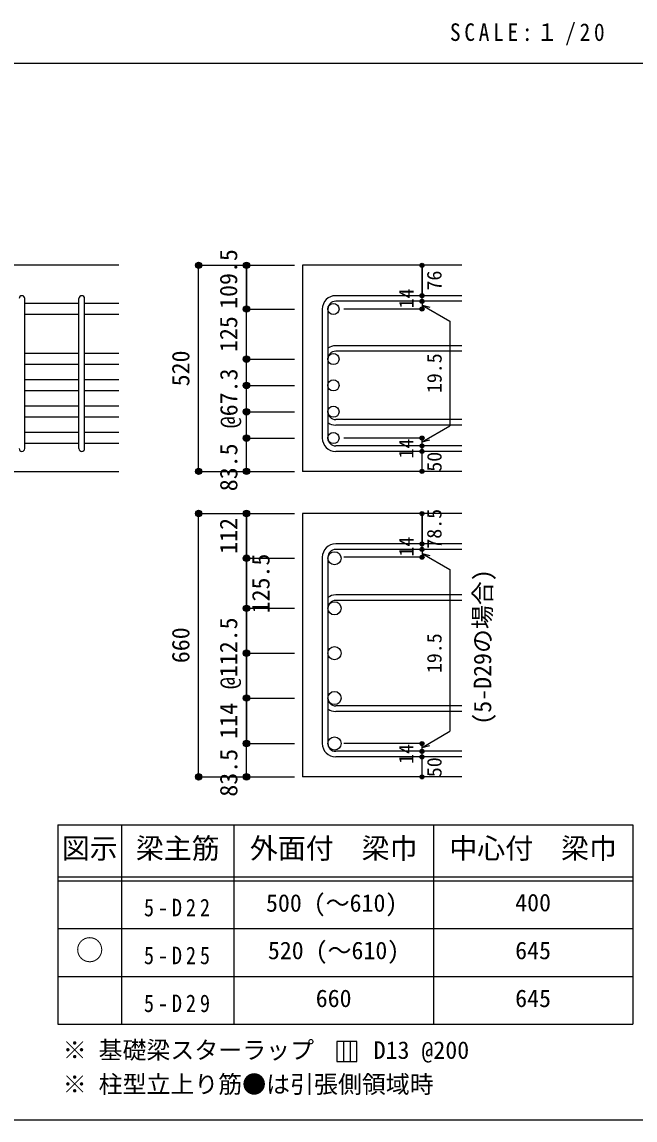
# Model space of a CAD drawing. Units: millimetres at full size, sheet at 1:20. Extents: x -3982 to 3969, y -2797 to 2801.
# Drawn here: x 875 to 2412, y -2797 to -45 of the extents above; entities that cross this region are included whole.
import ezdxf
from ezdxf.enums import TextEntityAlignment as Align

# ---------------------------------------------------------------- set-up
doc = ezdxf.new("R2010")
doc.units = ezdxf.units.MM
doc.header["$LTSCALE"] = 20
doc.header["$PDMODE"] = 32
doc.header["$PDSIZE"] = 10
for name, color, linetype in [('6-1_躯体線', 2, 'Continuous'), ('6-5_梁主筋', 7, 'Continuous'), ('6-6_S.T.P.', 7, 'Continuous'), ('6-7_文字', 7, 'Continuous'), ('6-D_寸法', 4, 'Continuous'), ('6-E_枠', 7, 'Continuous'), ('F-0_枠', 6, 'Continuous')]:
    doc.layers.add(name, color=color, linetype=linetype)
doc.styles.add('ＭＳ ゴシック', font='')
doc.styles.get('ＭＳ ゴシック').set_extended_font_data('MS Gothic')

msp = doc.modelspace()

# ---------------------------------------------------------------- linework, layer by layer
at = {"layer": '6-1_躯体線'}
for p, q in [((1118.29, -654.67), (18.29, -654.67)), ((1978.29, -654.67), (1578.29, -654.67)), ((1578.29, -654.67), (1578.29, -1171.17)), ((1978.29, -1171.17), (1578.29, -1171.17)), ((1978.29, -1276.75), (1578.29, -1276.75)), ((1578.29, -1276.75), (1578.29, -1936.75)), ((1978.29, -1936.75), (1578.29, -1936.75))]:
    msp.add_line(p, q, dxfattribs=at)
msp.add_lwpolyline([(718.29, -1354.67), (718.29, -1171.17), (1118.29, -1171.17)], dxfattribs=at)
at = {"layer": '6-5_梁主筋'}
for p, q in [((1018.29, -750.28), (882.29, -750.28)), ((1118.29, -750.28), (1032.29, -750.28)), ((1018.29, -778.28), (882.29, -778.28)), ((1118.29, -778.28), (1032.29, -778.28)), ((1018.29, -875.67), (882.29, -875.67)), ((1118.29, -875.67), (1032.29, -875.67)), ((1018.29, -903.67), (882.29, -903.67)), ((1118.29, -903.67), (1032.29, -903.67)), ((1018.29, -941.67), (882.29, -941.67)), ((1118.29, -941.67), (1032.29, -941.67)), ((1018.29, -969.67), (882.29, -969.67)), ((1118.29, -969.67), (1032.29, -969.67)), ((1018.29, -1007.67), (882.29, -1007.67)), ((1118.29, -1007.67), (1032.29, -1007.67)), ((1018.29, -1035.67), (882.29, -1035.67)), ((1118.29, -1035.67), (1032.29, -1035.67)), ((1018.29, -1073.67), (882.29, -1073.67)), ((1118.29, -1073.67), (1032.29, -1073.67)), ((1018.29, -1101.67), (882.29, -1101.67)), ((1118.29, -1101.67), (1032.29, -1101.67))]:
    msp.add_line(p, q, dxfattribs=at)
at = {"layer": '6-5_梁主筋', "color": 3}
for centre, radius in [((1656.29, -764.28), 14), ((1656.29, -889.67), 14), ((1656.29, -955.67), 14), ((1656.29, -1021.67), 14), ((1656.29, -1087.67), 14), ((1658.79, -1388.86), 16.5), ((1658.79, -1514.25), 16.5), ((1658.79, -1626.75), 16.5), ((1658.79, -1739.25), 16.5), ((1658.79, -1853.25), 16.5)]:
    msp.add_circle(centre, radius, dxfattribs=at)
at = {"layer": '6-6_S.T.P.'}
for p, q in [((882.29, -1114.17), (882.29, -738.17)), ((1018.29, -1114.17), (1018.29, -738.17)), ((1032.29, -1114.17), (1032.29, -738.17)), ((1978.29, -730.78), (1661.79, -730.78)), ((1628.29, -764.28), (1628.29, -1087.67)), ((1642.29, -764.28), (1642.29, -1087.67)), ((1978.29, -744.78), (1661.79, -744.78)), ((1978.29, -856.17), (1661.79, -856.17)), ((1978.29, -870.17), (1661.79, -870.17)), ((1978.29, -1041.17), (1661.79, -1041.17)), ((1978.29, -1055.17), (1661.79, -1055.17)), ((1978.29, -1107.17), (1661.79, -1107.17)), ((1978.29, -1121.17), (1661.79, -1121.17)), ((1978.29, -1352.86), (1661.79, -1352.86)), ((1978.29, -1366.86), (1661.79, -1366.86)), ((1628.29, -1386.36), (1628.29, -1853.25)), ((1642.29, -1386.36), (1642.29, -1853.25)), ((1978.29, -1480.75), (1661.79, -1480.75)), ((1978.29, -1494.75), (1661.79, -1494.75)), ((1978.29, -1758.75), (1661.79, -1758.75)), ((1978.29, -1772.75), (1661.79, -1772.75)), ((1978.29, -1872.75), (1661.79, -1872.75)), ((1978.29, -1886.75), (1661.79, -1886.75))]:
    msp.add_line(p, q, dxfattribs=at)
for centre, radius, start, end in [((875.29, -737.78), 7, 0, 180), ((1025.29, -737.78), 7, 0, 180), ((1661.79, -764.28), 33.5, 90, 180), ((1661.79, -764.28), 19.5, 90, 180), ((1661.79, -889.67), 33.5, 90, 125.59765), ((1661.79, -889.67), 19.5, 90, 180), ((1661.79, -1021.67), 19.5, 180, 270), ((1661.79, -1021.67), 33.5, 234.40235, 270), ((1661.79, -1087.67), 33.5, 180, 270), ((1661.79, -1087.67), 19.5, 180, 270), ((875.29, -1114.17), 7, 180, 0), ((1025.29, -1114.17), 7, 180, 0), ((1661.79, -1386.36), 33.5, 90, 180), ((1661.79, -1386.36), 19.5, 90, 180), ((1661.79, -1514.25), 33.5, 90, 125.59765), ((1661.79, -1514.25), 19.5, 90, 180), ((1661.79, -1739.25), 19.5, 180, 270), ((1661.79, -1739.25), 33.5, 234.40235, 270), ((1661.79, -1853.25), 33.5, 180, 270), ((1661.79, -1853.25), 19.5, 180, 270)]:
    msp.add_arc(centre, radius, start, end, dxfattribs=at)
at = {"layer": '6-7_文字'}
for p, q in [((1681.79, -2600.35), (1681.79, -2650.35)), ((1698.45, -2600.35), (1698.45, -2650.35))]:
    msp.add_line(p, q, dxfattribs=at)
msp.add_lwpolyline([(1665.12, -2650.35), (1715.12, -2650.35), (1715.12, -2600.35), (1665.12, -2600.35)], close=True, dxfattribs=at)
at = {"layer": '6-D_寸法'}
for p, q in [((1318.29, -654.67), (1438.29, -654.67)), ((1318.29, -654.67), (1438.29, -654.67)), ((1318.29, -654.67), (1438.29, -654.67)), ((1318.29, -1171.17), (1318.29, -654.67)), ((1438.29, -654.67), (1558.29, -654.67)), ((1878.29, -730.78), (1878.29, -654.67)), ((1878.29, -654.67), (1878.29, -730.78)), ((1878.29, -744.78), (1878.29, -730.78)), ((1438.29, -764.28), (1558.29, -764.28)), ((1878.29, -764.28), (1682.2, -764.28)), ((1878.29, -744.78), (1878.29, -764.28)), ((1878.29, -754.53), (1948.35, -794.98)), ((1878.29, -754.53), (1897.61, -759.71)), ((1948.35, -794.98), (1948.35, -1056.97)), ((1438.29, -889.67), (1558.29, -889.67)), ((1438.29, -1171.17), (1438.29, -889.67)), ((1438.29, -955.67), (1558.29, -955.67)), ((1438.29, -1021.67), (1558.29, -1021.67)), ((1878.29, -1097.42), (1948.35, -1056.97)), ((1438.29, -1087.67), (1558.29, -1087.67)), ((1438.29, -1087.67), (1558.29, -1087.67)), ((1878.29, -1087.67), (1682.2, -1087.67)), ((1878.29, -1107.17), (1878.29, -1087.67)), ((1878.29, -1097.42), (1897.61, -1092.25)), ((1878.29, -1121.17), (1878.29, -1107.17)), ((1878.29, -1171.17), (1878.29, -1121.17)), ((1318.29, -1171.17), (1438.29, -1171.17)), ((1438.29, -1171.17), (1558.29, -1171.17)), ((1318.29, -1276.75), (1438.29, -1276.75)), ((1318.29, -1276.75), (1438.29, -1276.75)), ((1318.29, -1276.75), (1438.29, -1276.75)), ((1318.29, -1936.75), (1318.29, -1276.75)), ((1438.29, -1276.75), (1558.29, -1276.75)), ((1878.29, -1352.86), (1878.29, -1276.75)), ((1878.29, -1276.75), (1878.29, -1352.86)), ((1878.29, -1366.86), (1878.29, -1352.86)), ((1878.29, -1366.86), (1878.29, -1386.36)), ((1438.29, -1511.75), (1438.29, -1386.36)), ((1438.29, -1388.86), (1558.29, -1388.86)), ((1438.29, -1388.86), (1558.29, -1388.86)), ((1878.29, -1386.36), (1682.2, -1386.36)), ((1878.29, -1376.61), (1948.35, -1417.06)), ((1878.29, -1376.61), (1897.61, -1381.78)), ((1948.35, -1417.06), (1948.35, -1822.55)), ((1438.29, -1936.75), (1438.29, -1511.75)), ((1438.29, -1514.25), (1558.29, -1514.25)), ((1438.29, -1626.75), (1558.29, -1626.75)), ((1438.29, -1739.25), (1558.29, -1739.25)), ((1878.29, -1863), (1948.35, -1822.55)), ((1438.29, -1853.25), (1558.29, -1853.25)), ((1438.29, -1853.25), (1558.29, -1853.25)), ((1878.29, -1853.25), (1682.2, -1853.25)), ((1878.29, -1872.75), (1878.29, -1853.25)), ((1878.29, -1863), (1897.61, -1857.82)), ((1878.29, -1886.75), (1878.29, -1872.75)), ((1878.29, -1936.75), (1878.29, -1886.75)), ((1318.29, -1936.75), (1438.29, -1936.75)), ((1438.29, -1936.75), (1558.29, -1936.75))]:
    msp.add_line(p, q, dxfattribs=at)
for points in [[(1438.29, -764.28), (1438.29, -654.67), (1438.29, -764.28)], [(1438.29, -889.67), (1438.29, -764.28), (1558.29, -764.28)], [(1438.29, -1386.36), (1438.29, -1276.75), (1438.29, -1386.36)], [(1438.29, -1276.75), (1438.29, -1388.86), (1438.29, -1514.25), (1438.29, -1626.75), (1438.29, -1739.25), (1438.29, -1853.25)]]:
    msp.add_lwpolyline(points, dxfattribs=at)
for centre, radius in [((1318.29, -654.67), 8), ((1318.29, -654.67), 7.2), ((1318.29, -654.67), 6.4), ((1318.29, -654.67), 5.6), ((1318.29, -654.67), 4.8), ((1318.29, -654.67), 4), ((1318.29, -654.67), 3.2), ((1318.29, -654.67), 2.4), ((1318.29, -654.67), 1.6), ((1318.29, -654.67), 0.8), ((1438.29, -654.67), 8), ((1438.29, -654.67), 7.2), ((1438.29, -654.67), 6.4), ((1438.29, -654.67), 5.6), ((1438.29, -654.67), 4.8), ((1438.29, -654.67), 4), ((1438.29, -654.67), 3.2), ((1438.29, -654.67), 2.4), ((1438.29, -654.67), 1.6), ((1438.29, -654.67), 0.8), ((1878.29, -654.67), 4), ((1878.29, -654.67), 3.6), ((1878.29, -654.67), 3.2), ((1878.29, -654.67), 2.8), ((1878.29, -654.67), 2.4), ((1878.29, -654.67), 2), ((1878.29, -654.67), 1.6), ((1878.29, -654.67), 1.2), ((1878.29, -654.67), 0.8), ((1878.29, -654.67), 0.4), ((1878.29, -730.78), 4), ((1878.29, -744.78), 4), ((1878.29, -730.78), 3.6), ((1878.29, -744.78), 3.6), ((1878.29, -730.78), 3.2), ((1878.29, -744.78), 3.2), ((1878.29, -730.78), 2.8), ((1878.29, -744.78), 2.8), ((1878.29, -730.78), 2.4), ((1878.29, -744.78), 2.4), ((1878.29, -730.78), 2), ((1878.29, -744.78), 2), ((1878.29, -730.78), 1.6), ((1878.29, -730.78), 1.2), ((1878.29, -730.78), 0.8), ((1878.29, -730.78), 0.4), ((1438.29, -764.28), 8), ((1438.29, -764.28), 7.2), ((1438.29, -764.28), 6.4), ((1438.29, -764.28), 5.6), ((1438.29, -764.28), 4.8), ((1438.29, -764.28), 4), ((1438.29, -764.28), 3.2), ((1438.29, -764.28), 2.4), ((1438.29, -764.28), 1.6), ((1438.29, -764.28), 0.8), ((1878.29, -764.28), 4), ((1878.29, -764.28), 3.6), ((1878.29, -764.28), 3.2), ((1878.29, -764.28), 2.8), ((1878.29, -764.28), 2.4), ((1878.29, -764.28), 2), ((1878.29, -744.78), 1.6), ((1878.29, -764.28), 1.6), ((1878.29, -744.78), 1.2), ((1878.29, -764.28), 1.2), ((1878.29, -744.78), 0.8), ((1878.29, -764.28), 0.8), ((1878.29, -744.78), 0.4), ((1878.29, -764.28), 0.4), ((1438.29, -889.67), 8), ((1438.29, -889.67), 7.2), ((1438.29, -889.67), 6.4), ((1438.29, -889.67), 5.6), ((1438.29, -889.67), 4.8), ((1438.29, -889.67), 4), ((1438.29, -889.67), 3.2), ((1438.29, -889.67), 2.4), ((1438.29, -889.67), 1.6), ((1438.29, -889.67), 0.8), ((1438.29, -955.67), 8), ((1438.29, -955.67), 7.2), ((1438.29, -955.67), 6.4), ((1438.29, -955.67), 5.6), ((1438.29, -955.67), 4.8), ((1438.29, -955.67), 4), ((1438.29, -955.67), 3.2), ((1438.29, -955.67), 2.4), ((1438.29, -955.67), 1.6), ((1438.29, -955.67), 0.8), ((1438.29, -1021.67), 8), ((1438.29, -1021.67), 7.2), ((1438.29, -1021.67), 6.4), ((1438.29, -1021.67), 5.6), ((1438.29, -1021.67), 4.8), ((1438.29, -1021.67), 4), ((1438.29, -1021.67), 3.2), ((1438.29, -1021.67), 2.4), ((1438.29, -1021.67), 1.6), ((1438.29, -1021.67), 0.8), ((1438.29, -1087.67), 8), ((1438.29, -1087.67), 7.2), ((1438.29, -1087.67), 6.4), ((1438.29, -1087.67), 5.6), ((1438.29, -1087.67), 4.8), ((1438.29, -1087.67), 4), ((1438.29, -1087.67), 3.2), ((1438.29, -1087.67), 2.4), ((1438.29, -1087.67), 1.6), ((1438.29, -1087.67), 0.8), ((1878.29, -1087.67), 4), ((1878.29, -1087.67), 3.6), ((1878.29, -1087.67), 3.2), ((1878.29, -1087.67), 2.8), ((1878.29, -1087.67), 2.4), ((1878.29, -1087.67), 2), ((1878.29, -1087.67), 1.6), ((1878.29, -1087.67), 1.2), ((1878.29, -1087.67), 0.8), ((1878.29, -1087.67), 0.4), ((1878.29, -1107.17), 4), ((1878.29, -1121.17), 4), ((1878.29, -1107.17), 3.6), ((1878.29, -1121.17), 3.6), ((1878.29, -1107.17), 3.2), ((1878.29, -1121.17), 3.2), ((1878.29, -1107.17), 2.8), ((1878.29, -1121.17), 2.8), ((1878.29, -1107.17), 2.4), ((1878.29, -1121.17), 2.4), ((1878.29, -1107.17), 2), ((1878.29, -1121.17), 2), ((1878.29, -1107.17), 1.6), ((1878.29, -1121.17), 1.6), ((1878.29, -1107.17), 1.2), ((1878.29, -1121.17), 1.2), ((1878.29, -1107.17), 0.8), ((1878.29, -1121.17), 0.8), ((1878.29, -1107.17), 0.4), ((1878.29, -1121.17), 0.4), ((1318.29, -1171.17), 8), ((1318.29, -1171.17), 7.2), ((1318.29, -1171.17), 6.4), ((1318.29, -1171.17), 5.6), ((1318.29, -1171.17), 4.8), ((1318.29, -1171.17), 4), ((1318.29, -1171.17), 3.2), ((1318.29, -1171.17), 2.4), ((1318.29, -1171.17), 1.6), ((1318.29, -1171.17), 0.8), ((1438.29, -1171.17), 8), ((1438.29, -1171.17), 7.2), ((1438.29, -1171.17), 6.4), ((1438.29, -1171.17), 5.6), ((1438.29, -1171.17), 4.8), ((1438.29, -1171.17), 4), ((1438.29, -1171.17), 3.2), ((1438.29, -1171.17), 2.4), ((1438.29, -1171.17), 1.6), ((1438.29, -1171.17), 0.8), ((1878.29, -1171.17), 4), ((1878.29, -1171.17), 3.6), ((1878.29, -1171.17), 3.2), ((1878.29, -1171.17), 2.8), ((1878.29, -1171.17), 2.4), ((1878.29, -1171.17), 2), ((1878.29, -1171.17), 1.6), ((1878.29, -1171.17), 1.2), ((1878.29, -1171.17), 0.8), ((1878.29, -1171.17), 0.4), ((1318.29, -1276.75), 8), ((1318.29, -1276.75), 7.2), ((1318.29, -1276.75), 6.4), ((1318.29, -1276.75), 5.6), ((1318.29, -1276.75), 4.8), ((1318.29, -1276.75), 4), ((1318.29, -1276.75), 3.2), ((1318.29, -1276.75), 2.4), ((1318.29, -1276.75), 1.6), ((1318.29, -1276.75), 0.8), ((1438.29, -1276.75), 8), ((1438.29, -1276.75), 7.2), ((1438.29, -1276.75), 6.4), ((1438.29, -1276.75), 5.6), ((1438.29, -1276.75), 4.8), ((1438.29, -1276.75), 4), ((1438.29, -1276.75), 3.2), ((1438.29, -1276.75), 2.4), ((1438.29, -1276.75), 1.6), ((1438.29, -1276.75), 0.8), ((1878.29, -1276.75), 4), ((1878.29, -1276.75), 3.6), ((1878.29, -1276.75), 3.2), ((1878.29, -1276.75), 2.8), ((1878.29, -1276.75), 2.4), ((1878.29, -1276.75), 2), ((1878.29, -1276.75), 1.6), ((1878.29, -1276.75), 1.2), ((1878.29, -1276.75), 0.8), ((1878.29, -1276.75), 0.4), ((1878.29, -1352.86), 4), ((1878.29, -1366.86), 4), ((1878.29, -1352.86), 3.6), ((1878.29, -1366.86), 3.6), ((1878.29, -1352.86), 3.2), ((1878.29, -1366.86), 3.2), ((1878.29, -1352.86), 2.8), ((1878.29, -1366.86), 2.8), ((1878.29, -1352.86), 2.4), ((1878.29, -1366.86), 2.4), ((1878.29, -1352.86), 2), ((1878.29, -1366.86), 2), ((1878.29, -1352.86), 1.6), ((1878.29, -1366.86), 1.6), ((1878.29, -1352.86), 1.2), ((1878.29, -1366.86), 1.2), ((1878.29, -1352.86), 0.8), ((1878.29, -1366.86), 0.8), ((1878.29, -1352.86), 0.4), ((1878.29, -1366.86), 0.4), ((1438.29, -1388.86), 8), ((1438.29, -1388.86), 7.2), ((1438.29, -1388.86), 6.4), ((1438.29, -1388.86), 5.6), ((1438.29, -1388.86), 4.8), ((1438.29, -1388.86), 4), ((1438.29, -1388.86), 3.2), ((1438.29, -1388.86), 2.4), ((1438.29, -1388.86), 1.6), ((1438.29, -1388.86), 0.8), ((1878.29, -1386.36), 4), ((1878.29, -1386.36), 3.6), ((1878.29, -1386.36), 3.2), ((1878.29, -1386.36), 2.8), ((1878.29, -1386.36), 2.4), ((1878.29, -1386.36), 2), ((1878.29, -1386.36), 1.6), ((1878.29, -1386.36), 1.2), ((1878.29, -1386.36), 0.8), ((1878.29, -1386.36), 0.4), ((1438.29, -1514.25), 8), ((1438.29, -1514.25), 7.2), ((1438.29, -1514.25), 6.4), ((1438.29, -1514.25), 5.6), ((1438.29, -1514.25), 4.8), ((1438.29, -1514.25), 4), ((1438.29, -1514.25), 3.2), ((1438.29, -1514.25), 2.4), ((1438.29, -1514.25), 1.6), ((1438.29, -1514.25), 0.8), ((1438.29, -1626.75), 8), ((1438.29, -1626.75), 7.2), ((1438.29, -1626.75), 6.4), ((1438.29, -1626.75), 5.6), ((1438.29, -1626.75), 4.8), ((1438.29, -1626.75), 4), ((1438.29, -1626.75), 3.2), ((1438.29, -1626.75), 2.4), ((1438.29, -1626.75), 1.6), ((1438.29, -1626.75), 0.8), ((1438.29, -1739.25), 8), ((1438.29, -1739.25), 7.2), ((1438.29, -1739.25), 6.4), ((1438.29, -1739.25), 5.6), ((1438.29, -1739.25), 4.8), ((1438.29, -1739.25), 4), ((1438.29, -1739.25), 3.2), ((1438.29, -1739.25), 2.4), ((1438.29, -1739.25), 1.6), ((1438.29, -1739.25), 0.8), ((1438.29, -1853.25), 8), ((1438.29, -1853.25), 7.2), ((1438.29, -1853.25), 6.4), ((1438.29, -1853.25), 5.6), ((1438.29, -1853.25), 4.8), ((1438.29, -1853.25), 4), ((1438.29, -1853.25), 3.2), ((1438.29, -1853.25), 2.4), ((1438.29, -1853.25), 1.6), ((1438.29, -1853.25), 0.8), ((1878.29, -1853.25), 4), ((1878.29, -1872.75), 4), ((1878.29, -1853.25), 3.6), ((1878.29, -1872.75), 3.6), ((1878.29, -1853.25), 3.2), ((1878.29, -1872.75), 3.2), ((1878.29, -1853.25), 2.8), ((1878.29, -1872.75), 2.8), ((1878.29, -1853.25), 2.4), ((1878.29, -1872.75), 2.4), ((1878.29, -1853.25), 2), ((1878.29, -1872.75), 2), ((1878.29, -1853.25), 1.6), ((1878.29, -1872.75), 1.6), ((1878.29, -1853.25), 1.2), ((1878.29, -1853.25), 0.8), ((1878.29, -1853.25), 0.4), ((1878.29, -1886.75), 4), ((1878.29, -1886.75), 3.6), ((1878.29, -1886.75), 3.2), ((1878.29, -1886.75), 2.8), ((1878.29, -1886.75), 2.4), ((1878.29, -1886.75), 2), ((1878.29, -1886.75), 1.6), ((1878.29, -1872.75), 1.2), ((1878.29, -1886.75), 1.2), ((1878.29, -1872.75), 0.8), ((1878.29, -1886.75), 0.8), ((1878.29, -1872.75), 0.4), ((1878.29, -1886.75), 0.4), ((1318.29, -1936.75), 8), ((1318.29, -1936.75), 7.2), ((1318.29, -1936.75), 6.4), ((1318.29, -1936.75), 5.6), ((1318.29, -1936.75), 4.8), ((1318.29, -1936.75), 4), ((1318.29, -1936.75), 3.2), ((1318.29, -1936.75), 2.4), ((1318.29, -1936.75), 1.6), ((1318.29, -1936.75), 0.8), ((1438.29, -1936.75), 8), ((1438.29, -1936.75), 7.2), ((1438.29, -1936.75), 6.4), ((1438.29, -1936.75), 5.6), ((1438.29, -1936.75), 4.8), ((1438.29, -1936.75), 4), ((1438.29, -1936.75), 3.2), ((1438.29, -1936.75), 2.4), ((1438.29, -1936.75), 1.6), ((1438.29, -1936.75), 0.8), ((1878.29, -1936.75), 4), ((1878.29, -1936.75), 3.6), ((1878.29, -1936.75), 3.2), ((1878.29, -1936.75), 2.8), ((1878.29, -1936.75), 2.4), ((1878.29, -1936.75), 2), ((1878.29, -1936.75), 1.6), ((1878.29, -1936.75), 1.2), ((1878.29, -1936.75), 0.8), ((1878.29, -1936.75), 0.4)]:
    msp.add_circle(centre, radius, dxfattribs=at)
at = {"layer": '6-D_寸法', "color": 7}
for p in [(1318.29, -654.67), (1438.29, -654.67), (1878.29, -654.67), (1878.29, -730.78), (1878.29, -744.78), (1438.29, -764.28), (1878.29, -764.28), (1438.29, -889.67), (1438.29, -955.67), (1438.29, -1021.67), (1438.29, -1087.67), (1878.29, -1087.67), (1878.29, -1087.67), (1878.29, -1107.17), (1878.29, -1121.17), (1318.29, -1171.17), (1438.29, -1171.17), (1878.29, -1171.17), (1318.29, -1276.75), (1438.29, -1276.75), (1878.29, -1276.75), (1878.29, -1352.86), (1878.29, -1366.86), (1438.29, -1388.86), (1878.29, -1386.36), (1438.29, -1514.25), (1438.29, -1626.75), (1438.29, -1739.25), (1438.29, -1853.25), (1878.29, -1853.25), (1878.29, -1853.25), (1878.29, -1872.75), (1878.29, -1886.75), (1318.29, -1936.75), (1438.29, -1936.75), (1878.29, -1936.75)]:
    msp.add_point(p, dxfattribs=at)
at = {"layer": '6-E_枠', "color": 3}
for p, q in [((965.14, -2056.95), (965.14, -2556.95)), ((965.14, -2056.95), (2406.83, -2056.95)), ((2406.83, -2056.95), (2406.83, -2556.95)), ((965.14, -2556.95), (2406.83, -2556.95))]:
    msp.add_line(p, q, dxfattribs=at)
at = {"layer": '6-E_枠'}
for p, q in [((1125.14, -2056.95), (1125.14, -2556.95)), ((1406.83, -2056.95), (1406.83, -2556.95)), ((1906.83, -2056.95), (1906.83, -2556.95)), ((965.14, -2186.95), (2406.83, -2186.95)), ((965.14, -2196.95), (2406.83, -2196.95)), ((965.14, -2316.95), (2406.83, -2316.95)), ((965.14, -2436.95), (2406.83, -2436.95))]:
    msp.add_line(p, q, dxfattribs=at)
at = {"layer": 'F-0_枠', "color": 2}
msp.add_line((-3981.92, -148.03), (2482.4, -148.03), dxfattribs=at)
at = {"layer": 'F-0_枠'}
msp.add_line((3969.4, -2796.83), (-3981.92, -2796.83), dxfattribs=at)

# ---------------------------------------------------------------- texts
at = {"layer": '6-7_文字', "style": 'ＭＳ ゴシック'}
msp.add_text('(5-D29の場合)', height=43.99, rotation=90, dxfattribs=at).set_placement((2064.99, -1806), align=Align.BOTTOM_LEFT)
at = {"layer": '6-7_文字', "color": 2, "style": 'ＭＳ ゴシック'}
for s, p in [('図示', (975.14, -2156.95)), ('梁主筋', (1160.98, -2156.95)), ('外面付\u3000梁巾', (1446.83, -2156.95)), ('中心付\u3000梁巾', (1946.83, -2156.95)), ('○', (1010.14, -2411.95))]:
    msp.add_text(s, height=51.32, dxfattribs=at).set_placement(p, align=Align.BOTTOM_LEFT)
at = {"layer": '6-7_文字', "style": 'ＭＳ ゴシック'}
for s, p in [('500 (～610)', (1487.14, -2287.95)), ('400', (2111.83, -2286.95)), ('520 (～610)', (1491.83, -2406.95)), ('645', (2111.83, -2406.95)), ('660', (1611.83, -2526.95)), ('645', (2111.83, -2526.95)), ('※ 基礎梁スターラップ     D13 @200', (977.51, -2656.67)), ('※ 柱型立上り筋●は引張側領域時', (977.51, -2742.34))]:
    msp.add_text(s, height=43.99, dxfattribs=at).set_placement(p, align=Align.BOTTOM_LEFT)
at = {"layer": '6-7_文字', "color": 2, "insert": (1948.17, -103.03), "char_height": 43.99, "attachment_point": 7, "style": 'ＭＳ ゴシック'}
msp.add_mtext('\\T1.34;\\W0.9;SCALE:１/20', dxfattribs=at)
at = {"layer": '6-7_文字', "char_height": 43.99, "attachment_point": 7, "style": 'ＭＳ ゴシック'}
for s, insert in [('\\T1.38;\\W0.85;5-D22', (1180.98, -2286.95)), ('\\T1.38;\\W0.85;5-D25', (1180.98, -2406.95)), ('\\T1.38;\\W0.85;5-D29', (1180.98, -2526.95))]:
    msp.add_mtext(s, dxfattribs=dict(at, insert=insert))
at = {"layer": '6-D_寸法', "style": 'ＭＳ ゴシック'}
for s, height, p in [('109.5', 43.99, (1428.17, -763.89)), ('76', 36.66, (1938.15, -717.83)), ('14', 36.66, (1868.29, -762.71)), ('125', 43.99, (1428.29, -871.98)), ('520', 43.99, (1308.29, -957.92)), ('19.5', 36.66, (1938.55, -975.02)), ('@67.3', 43.99, (1428.84, -1062.99)), ('14', 36.66, (1867.63, -1138.84)), ('83.5', 43.99, (1428.55, -1220.85)), ('50', 36.66, (1938.36, -1171.97)), ('112', 43.99, (1428.29, -1377.8)), ('78.5', 36.66, (1938.15, -1364.9)), ('14', 36.66, (1868.29, -1384.78)), ('125.5', 43.99, (1509.17, -1526.98)), ('@112.5', 43.99, (1428.29, -1716.75)), ('660', 43.99, (1308.29, -1651.75)), ('19.5', 36.66, (1938.35, -1676.75)), ('114', 43.99, (1428.29, -1841.25)), ('83.5', 43.99, (1428.55, -1986.42)), ('14', 36.66, (1867.63, -1904.42)), ('50', 36.66, (1938.36, -1937.54))]:
    msp.add_text(s, height=height, rotation=90, dxfattribs=at).set_placement(p, align=Align.BOTTOM_LEFT)

doc.saveas('drawing.dxf')
